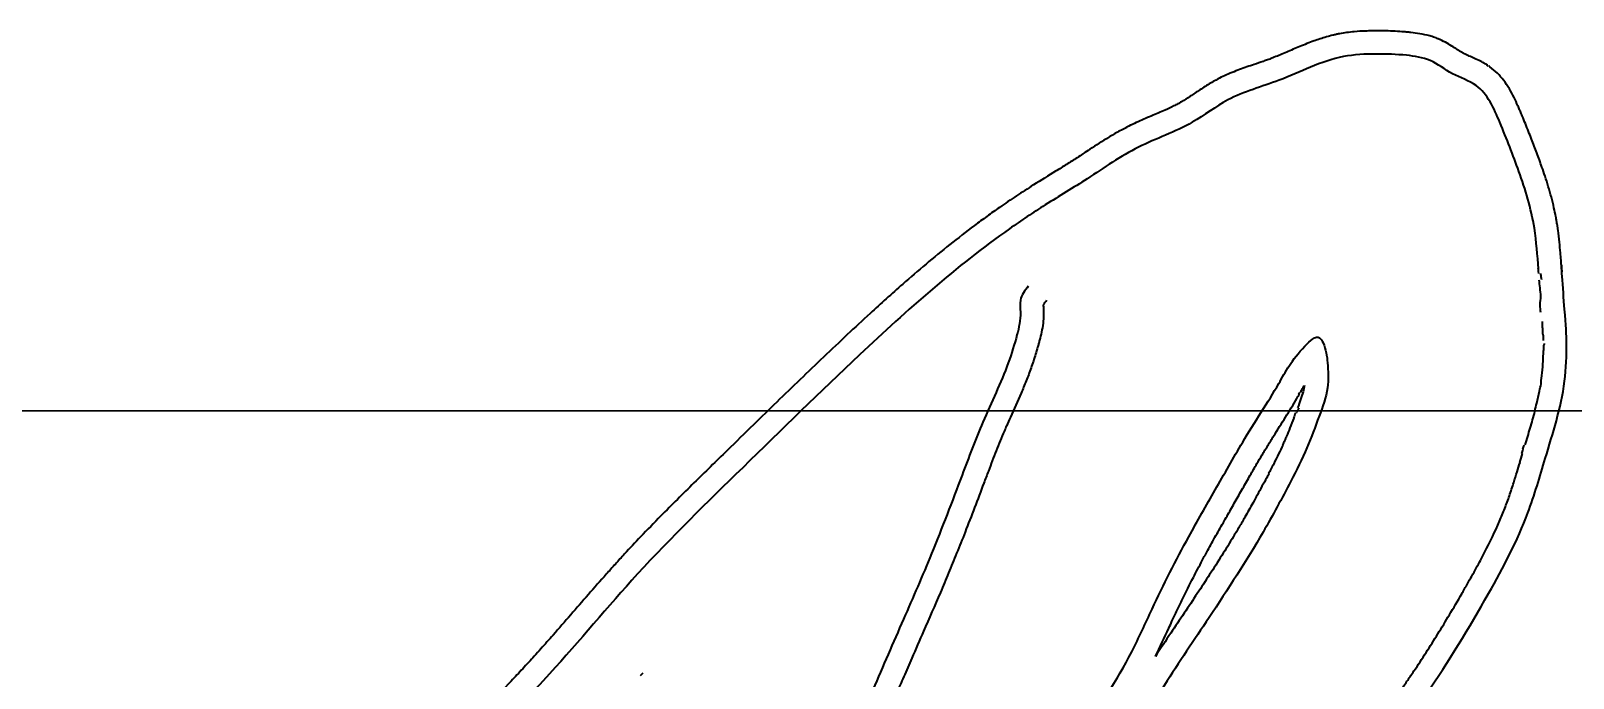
# Model space of a CAD drawing. Header units: millimetres. Extents: x 120281 to 1416367021, y -641565767 to 918373.
# Drawn here: x 1205093 to 1205743, y 870077 to 870350 of the extents above; entities that cross this region are included whole.
import ezdxf

# ---------------------------------------------------------------- set-up
doc = ezdxf.new("R2010")
doc.units = ezdxf.units.MM
doc.layers.add('0_Ном._пера__1', color=7, linetype='Continuous', lineweight=35)
doc.layers.add('размер', color=90, linetype='Continuous', lineweight=40)

msp = doc.modelspace()

# ---------------------------------------------------------------- linework, layer by layer
at = {"layer": '0_Ном._пера__1', "linetype": 'Continuous'}
for points, knots in [([(1205684.70507, 870346.77457), (1205683.99848, 870347.0242), (1205683.29849, 870347.24313), (1205682.60781, 870347.43688), (1205681.18879, 870347.83496), (1205679.81597, 870348.12775), (1205678.48911, 870348.35663), (1205677.16226, 870348.58551), (1205675.88735, 870348.75048), (1205674.67375, 870348.88368), (1205674.35002, 870348.91921), (1205674.08036, 870348.95055), (1205673.76499, 870348.98202), (1205673.44936, 870349.01352), (1205673.05395, 870349.0491), (1205672.73947, 870349.07772), (1205672.11067, 870349.13495), (1205671.51205, 870349.18303), (1205670.8877, 870349.22936), (1205669.63909, 870349.32203), (1205668.4028, 870349.39336), (1205667.17045, 870349.447), (1205665.80199, 870349.50657), (1205664.44288, 870349.54405), (1205663.09128, 870349.5634), (1205662.10978, 870349.57745), (1205661.13242, 870349.58204), (1205660.158, 870349.57864), (1205659.41086, 870349.57604), (1205658.65678, 870349.56867), (1205657.89359, 870349.55487), (1205657.13034, 870349.54106), (1205656.35083, 870349.52124), (1205655.57153, 870349.492), (1205654.01305, 870349.43353), (1205652.4321, 870349.33941), (1205650.81609, 870349.19165), (1205649.74554, 870349.09376), (1205648.65973, 870348.97226), (1205647.56755, 870348.82068), (1205646.57579, 870348.68305), (1205645.58334, 870348.5205), (1205644.57674, 870348.32879), (1205644.10472, 870348.2389), (1205643.61547, 870348.1461), (1205643.14934, 870348.04524), (1205642.68324, 870347.94439), (1205642.22137, 870347.83716), (1205641.76253, 870347.72655), (1205640.84504, 870347.50537), (1205639.96002, 870347.26353), (1205639.07111, 870347.00898), (1205637.29325, 870346.49986), (1205635.56809, 870345.93197), (1205633.89814, 870345.33194), (1205631.82317, 870344.58639), (1205629.82715, 870343.79124), (1205627.9039, 870342.99254), (1205625.98063, 870342.19384), (1205624.13046, 870341.39208), (1205622.33592, 870340.62331), (1205620.54137, 870339.85453), (1205618.80226, 870339.11881), (1205617.10206, 870338.44492), (1205616.74014, 870338.30146), (1205616.35526, 870338.15946), (1205615.9967, 870338.0218)], [0, 0, 0, 0, 1, 1, 1, 2, 2, 2, 3, 3, 3, 4, 4, 4, 5, 5, 5, 6, 6, 6, 7, 7, 7, 8, 8, 8, 9, 9, 9, 10, 10, 10, 11, 11, 11, 12, 12, 12, 13, 13, 13, 14, 14, 14, 15, 15, 15, 16, 16, 16, 17, 17, 17, 18, 18, 18, 19, 19, 19, 20, 20, 20, 21, 21, 21, 22, 22, 22, 22]), ([(1205686.73639, 870345.94212), (1205686.55887, 870346.02055), (1205686.37884, 870346.09792), (1205686.19996, 870346.17268), (1205686.02143, 870346.24729), (1205685.95817, 870346.29807), (1205685.7802, 870346.36851), (1205685.42425, 870346.50939), (1205685.12111, 870346.6475), (1205684.76796, 870346.77231)], [0, 0, 0, 0, 1, 1, 1, 2, 2, 2, 3, 3, 3, 3]), ([(1205696.93185, 870340), (1205696.84544, 870340.04429), (1205696.76161, 870340.08799), (1205696.68039, 870340.13111), (1205696.51829, 870340.21716), (1205696.45324, 870340.30378), (1205696.27924, 870340.40271), (1205696.10536, 870340.50156), (1205695.95297, 870340.6044), (1205695.76604, 870340.71641), (1205695.39214, 870340.94047), (1205694.99747, 870341.18952), (1205694.56947, 870341.46268), (1205693.93398, 870341.86826), (1205693.23356, 870342.32534), (1205692.46567, 870342.81588), (1205691.69778, 870343.30642), (1205690.85891, 870343.83089), (1205689.92901, 870344.36132), (1205688.99909, 870344.89176), (1205687.97625, 870345.42852), (1205686.84679, 870345.9282)], [0, 0, 0, 0, 1, 1, 1, 2, 2, 2, 3, 3, 3, 4, 4, 4, 5, 5, 5, 6, 6, 6, 7, 7, 7, 7]), ([(1205728.42598, 870249.20345), (1205728.02012, 870254.94295), (1205727.61425, 870260.68245), (1205726.70775, 870266.34802), (1205726.04257, 870270.5054), (1205725.10783, 870274.62297), (1205723.96299, 870278.69015), (1205722.85335, 870282.63228), (1205721.54633, 870286.52706), (1205720.18728, 870290.34891), (1205717.72529, 870297.27237), (1205715.09253, 870303.95644), (1205712.13802, 870311.03867), (1205709.68646, 870316.91531), (1205707.01337, 870323.06609), (1205702.17228, 870326.53146), (1205699.24347, 870328.62796), (1205695.52116, 870329.74158), (1205692.20213, 870331.51135), (1205688.94985, 870333.24552), (1205686.0848, 870335.60971), (1205682.78709, 870337.04435), (1205679.703, 870338.38606), (1205676.2405, 870338.91475), (1205672.81695, 870339.25868), (1205668.54334, 870339.68801), (1205664.33044, 870339.82944), (1205660.07999, 870339.81179), (1205655.4501, 870339.79257), (1205650.77567, 870339.5846), (1205646.23721, 870338.70368), (1205641.48635, 870337.78154), (1205636.8845, 870336.12199), (1205632.39002, 870334.27879), (1205627.93839, 870332.45317), (1205623.5921, 870330.44739), (1205619.09795, 870328.7439), (1205611.87644, 870326.00662), (1205604.27316, 870324.04986), (1205597.5011, 870320.44534), (1205592.3303, 870317.69311), (1205587.6441, 870313.98022), (1205582.54807, 870311.03867), (1205575.32978, 870306.87212), (1205567.28922, 870304.25314), (1205559.84097, 870300.52578), (1205552.29429, 870296.74916), (1205545.35568, 870291.83468), (1205538.24412, 870287.24544), (1205532.38309, 870283.46319), (1205526.40457, 870279.90185), (1205520.51988, 870276.17944), (1205515.41664, 870272.95134), (1205510.38398, 870269.6021), (1205505.44351, 870266.12715), (1205482.94783, 870250.30452), (1205462.36397, 870231.87556), (1205442.30948, 870213.00769), (1205425.65654, 870197.34009), (1205409.36861, 870181.36985), (1205393.01825, 870165.42123), (1205377.97874, 870150.75127), (1205362.88641, 870136.0996), (1205348.71429, 870120.60221), (1205336.10266, 870106.81124), (1205324.21976, 870092.35054), (1205311.60929, 870078.55064), (1205304.08743, 870070.31931), (1205296.30668, 870062.32308), (1205288.81845, 870054.06461), (1205280.91476, 870045.34794), (1205273.33697, 870036.33912), (1205265.55628, 870027.50393), (1205257.85595, 870018.76), (1205249.95689, 870010.18613), (1205242.84912, 870000.94514), (1205237.52746, 869994.02631), (1205232.64937, 869986.73351), (1205228.42481, 869979.11895), (1205224.57076, 869972.17219), (1205221.26046, 869964.95764), (1205217.30016, 869958.00256), (1205211.97841, 869948.65651), (1205205.4827, 869939.779), (1205202.28559, 869929.66173), (1205200.81885, 869925.02023), (1205200.04759, 869920.11777), (1205199.50678, 869915.21283), (1205199.09779, 869911.5035), (1205198.82052, 869907.79276), (1205198.94651, 869904.09966), (1205199.07925, 869900.20876), (1205199.66042, 869896.33745), (1205200.06281, 869892.42955), (1205200.50521, 869888.13314), (1205200.73182, 869883.79254), (1205201.73098, 869879.64953), (1205202.58947, 869876.08978), (1205204.01521, 869872.67594), (1205205.06421, 869869.08944), (1205206.063, 869865.6746), (1205206.72343, 869862.10313), (1205208.40864, 869859.088), (1205209.86564, 869856.48118), (1205212.0875, 869854.29038), (1205213.96388, 869851.86381), (1205216.59772, 869848.45769), (1205218.54329, 869844.5874), (1205221.19553, 869841.3055), (1205224.29633, 869837.46855), (1205228.36452, 869834.43569), (1205232.31891, 869831.3023), (1205236.31659, 869828.13462), (1205240.19776, 869824.86416), (1205244.55448, 869822.41094), (1205248.5727, 869820.14833), (1205252.9969, 869818.58084), (1205257.34946, 869816.85338), (1205262.34621, 869814.87024), (1205267.24764, 869812.67631), (1205272.36669, 869811.29779), (1205279.18076, 869809.4628), (1205286.37832, 869809.07263), (1205293.50214, 869808.51893), (1205299.27556, 869808.07019), (1205305.00109, 869807.51403), (1205310.7415, 869807.40709), (1205318.88224, 869807.25543), (1205327.05226, 869808.00729), (1205335.21511, 869808.51897), (1205340.78651, 869808.86822), (1205346.35371, 869809.10564), (1205351.8988, 869809.62904), (1205358.42044, 869810.24461), (1205364.91066, 869811.25581), (1205371.3679, 869812.40778), (1205378.99638, 869813.76869), (1205386.57922, 869815.32603), (1205394.17196, 869816.85346), (1205407.00662, 869819.4354), (1205419.87032, 869821.93189), (1205432.5508, 869825.18973), (1205444.98771, 869828.38501), (1205457.24906, 869832.31263), (1205469.25943, 869836.85981), (1205480.52967, 869841.12677), (1205491.57897, 869845.93932), (1205502.62834, 869850.75182)], [0, 0, 0, 0, 1, 1, 1, 2, 2, 2, 3, 3, 3, 4, 4, 4, 5, 5, 5, 6, 6, 6, 7, 7, 7, 8, 8, 8, 9, 9, 9, 10, 10, 10, 11, 11, 11, 12, 12, 12, 13, 13, 13, 14, 14, 14, 15, 15, 15, 16, 16, 16, 17, 17, 17, 18, 18, 18, 19, 19, 19, 20, 20, 20, 21, 21, 21, 22, 22, 22, 23, 23, 23, 24, 24, 24, 25, 25, 25, 26, 26, 26, 27, 27, 27, 28, 28, 28, 29, 29, 29, 30, 30, 30, 31, 31, 31, 32, 32, 32, 33, 33, 33, 34, 34, 34, 35, 35, 35, 36, 36, 36, 37, 37, 37, 38, 38, 38, 39, 39, 39, 40, 40, 40, 41, 41, 41, 42, 42, 42, 43, 43, 43, 44, 44, 44, 45, 45, 45, 46, 46, 46, 47, 47, 47, 48, 48, 48, 49, 49, 49, 49]), ([(1205616.10051, 870338.022), (1205615.80857, 870337.90978), (1205615.51837, 870337.79985), (1205615.2242, 870337.69001), (1205614.92987, 870337.58012), (1205614.5547, 870337.48078), (1205614.25487, 870337.37181), (1205613.65488, 870337.15377), (1205613.03203, 870336.9286), (1205612.41126, 870336.71206), (1205611.16972, 870336.27896), (1205609.89575, 870335.84615), (1205608.58116, 870335.40081), (1205606.61499, 870334.73473), (1205604.57689, 870334.04111), (1205602.48584, 870333.2673), (1205600.3948, 870332.49348), (1205598.25197, 870331.63911), (1205596.0884, 870330.64018), (1205595.19545, 870330.2279), (1205594.29089, 870329.79138), (1205593.39388, 870329.3248)], [0, 0, 0, 0, 1, 1, 1, 2, 2, 2, 3, 3, 3, 4, 4, 4, 5, 5, 5, 6, 6, 6, 7, 7, 7, 7]), ([(1205706.99676, 870335.06847), (1205706.66118, 870335.28873), (1205706.32848, 870335.49643), (1205705.99984, 870335.69314), (1205705.34256, 870336.08654), (1205704.69522, 870336.43594), (1205704.07694, 870336.75346), (1205703.16591, 870337.22133), (1205702.30216, 870337.6208), (1205701.50053, 870337.9797), (1205700.69887, 870338.33862), (1205699.95448, 870338.65737), (1205699.28254, 870338.95329), (1205698.61061, 870339.2492), (1205698.01053, 870339.52221), (1205697.48688, 870339.77826), (1205697.33896, 870339.85059), (1205697.24232, 870339.9215), (1205697.10712, 870339.99111)], [0, 0, 0, 0, 1, 1, 1, 2, 2, 2, 3, 3, 3, 4, 4, 4, 5, 5, 5, 6, 6, 6, 6]), ([(1205721.58064, 870313.74956), (1205721.44566, 870314.07468), (1205721.31008, 870314.40044), (1205721.17389, 870314.72689), (1205720.95409, 870315.25375), (1205720.73578, 870315.79111), (1205720.50274, 870316.34064), (1205720.26969, 870316.89016), (1205720.02903, 870317.45062), (1205719.77894, 870318.01957), (1205719.27876, 870319.15747), (1205718.7425, 870320.32998), (1205718.1484, 870321.52247), (1205717.5543, 870322.71496), (1205716.90346, 870323.92762), (1205716.17031, 870325.1442), (1205715.43716, 870326.36078), (1205714.62133, 870327.58194), (1205713.69042, 870328.78286), (1205712.92147, 870329.77486), (1205712.07367, 870330.75305), (1205711.12972, 870331.69383), (1205710.18576, 870332.63462), (1205709.14467, 870333.53792), (1205708.00024, 870334.36933), (1205707.83184, 870334.49167), (1205707.65784, 870334.61359), (1205707.48888, 870334.73021)], [0, 0, 0, 0, 1, 1, 1, 2, 2, 2, 3, 3, 3, 4, 4, 4, 5, 5, 5, 6, 6, 6, 7, 7, 7, 8, 8, 8, 9, 9, 9, 9]), ([(1205593.51923, 870329.3262), (1205593.19035, 870329.155), (1205592.86038, 870328.97918), (1205592.5358, 870328.80228), (1205591.78535, 870328.3933), (1205590.95576, 870327.97374), (1205590.24805, 870327.55302), (1205588.65723, 870326.60731), (1205587.14942, 870325.64529), (1205585.73556, 870324.71), (1205584.32173, 870323.77473), (1205582.98578, 870322.86682), (1205581.70392, 870322.02192), (1205580.42207, 870321.17701), (1205579.19719, 870320.39526), (1205578.01845, 870319.70239)], [0, 0, 0, 0, 1, 1, 1, 2, 2, 2, 3, 3, 3, 4, 4, 4, 5, 5, 5, 5]), ([(1205577.28768, 870319.22724), (1205577.01836, 870319.0752), (1205576.74579, 870318.92448), (1205576.47002, 870318.77495), (1205575.91806, 870318.47566), (1205575.27344, 870318.19367), (1205574.69612, 870317.90303), (1205573.54145, 870317.32171), (1205572.34036, 870316.75633), (1205571.09236, 870316.19379), (1205569.21954, 870315.3496), (1205567.25283, 870314.5155), (1205565.20751, 870313.64765), (1205563.16219, 870312.77979), (1205561.04231, 870311.87814), (1205558.87728, 870310.88679), (1205557.85245, 870310.41752), (1205556.81052, 870309.9284), (1205555.76878, 870309.41182), (1205555.4014, 870309.22964), (1205555.00956, 870309.05916), (1205554.64508, 870308.87251)], [0, 0, 0, 0, 1, 1, 1, 2, 2, 2, 3, 3, 3, 4, 4, 4, 5, 5, 5, 6, 6, 6, 7, 7, 7, 7]), ([(1205554.91854, 870308.85512), (1205554.55477, 870308.66843), (1205554.19331, 870308.47999), (1205553.83407, 870308.28994), (1205553.11471, 870307.90939), (1205552.19014, 870307.52389), (1205551.48774, 870307.13232), (1205550.0827, 870306.34904), (1205548.6796, 870305.54726), (1205547.33559, 870304.73313), (1205544.57238, 870303.05931), (1205541.92602, 870301.34099), (1205539.35675, 870299.65266), (1205538.38481, 870299.01398), (1205537.41459, 870298.37958), (1205536.46259, 870297.75298), (1205535.61882, 870297.19762), (1205534.79635, 870296.64828), (1205533.9655, 870296.10764), (1205533.2219, 870295.62377), (1205532.47909, 870295.14809), (1205531.73443, 870294.67256), (1205530.98987, 870294.1971), (1205530.26224, 870293.72338), (1205529.50896, 870293.24976), (1205528.00217, 870292.30239), (1205526.45708, 870291.35738), (1205524.92033, 870290.40812), (1205521.84684, 870288.50961), (1205518.72116, 870286.59411), (1205515.57291, 870284.60615), (1205514.36944, 870283.84623), (1205513.16296, 870283.07877), (1205511.96566, 870282.30459), (1205510.76835, 870281.5304), (1205509.57487, 870280.74894), (1205508.38527, 870279.96094), (1205506.00611, 870278.38499), (1205503.64662, 870276.78124), (1205501.3015, 870275.14913), (1205499.50852, 870273.9013), (1205497.7299, 870272.63663), (1205495.96159, 870271.35851), (1205494.19329, 870270.08038), (1205492.43565, 870268.78838), (1205490.69209, 870267.48298), (1205487.20493, 870264.87215), (1205483.76482, 870262.20891), (1205480.36844, 870259.50189), (1205473.57569, 870254.08787), (1205466.95419, 870248.49865), (1205460.45914, 870242.80138), (1205455.81035, 870238.72359), (1205451.22654, 870234.5904), (1205446.69218, 870230.42596), (1205443.47296, 870227.46937), (1205440.27885, 870224.49703), (1205437.10384, 870221.51748), (1205433.75805, 870218.37766), (1205430.43068, 870215.229), (1205427.11715, 870212.07179), (1205423.80363, 870208.91459), (1205420.50399, 870205.74958), (1205417.21472, 870202.57932), (1205410.6362, 870196.23883), (1205404.10013, 870189.8774), (1205397.57775, 870183.51592), (1205393.8709, 870179.90051), (1205390.1682, 870176.28512), (1205386.4657, 870172.6734), (1205381.80939, 870168.13126), (1205377.13535, 870163.57918), (1205372.46991, 870158.98944), (1205367.80446, 870154.3997), (1205363.14837, 870149.77289), (1205358.53174, 870145.08261), (1205355.66344, 870142.16855), (1205352.81083, 870139.22999), (1205349.98, 870136.26048), (1205347.71657, 870133.88618), (1205345.46795, 870131.49184), (1205343.2368, 870129.0747), (1205341.93351, 870127.66278), (1205340.6531, 870126.24102), (1205339.36605, 870124.81751), (1205338.07899, 870123.39398), (1205336.79117, 870121.96832), (1205335.52063, 870120.53912), (1205332.97952, 870117.68067), (1205330.45837, 870114.81362), (1205327.96478, 870111.94945), (1205322.97762, 870106.22112), (1205318.06244, 870100.50386), (1205313.12021, 870094.88511), (1205311.38765, 870092.91539), (1205309.65119, 870090.9577), (1205307.9085, 870089.01577), (1205306.98573, 870087.9875), (1205306.02506, 870086.96626), (1205305.09766, 870085.9474)], [0, 0, 0, 0, 1, 1, 1, 2, 2, 2, 3, 3, 3, 4, 4, 4, 5, 5, 5, 6, 6, 6, 7, 7, 7, 8, 8, 8, 9, 9, 9, 10, 10, 10, 11, 11, 11, 12, 12, 12, 13, 13, 13, 14, 14, 14, 15, 15, 15, 16, 16, 16, 17, 17, 17, 18, 18, 18, 19, 19, 19, 20, 20, 20, 21, 21, 21, 22, 22, 22, 23, 23, 23, 24, 24, 24, 25, 25, 25, 26, 26, 26, 27, 27, 27, 28, 28, 28, 29, 29, 29, 30, 30, 30, 31, 31, 31, 32, 32, 32, 33, 33, 33, 33]), ([(1205738.16803, 870249.89237), (1205738.02527, 870251.91117), (1205737.88021, 870253.9652), (1205737.70991, 870256.0513), (1205737.58952, 870257.52603), (1205737.45646, 870259.01679), (1205737.30193, 870260.52243), (1205737.13459, 870262.15292), (1205736.94207, 870263.80088), (1205736.71244, 870265.46452), (1205736.61581, 870266.16461), (1205736.5126, 870266.86746), (1205736.40188, 870267.57292), (1205736.30508, 870268.18972), (1205736.20267, 870268.80706), (1205736.09527, 870269.42185), (1205735.98787, 870270.03664), (1205735.87527, 870270.6498), (1205735.75781, 870271.2613), (1205735.5229, 870272.48429), (1205735.26834, 870273.70064), (1205734.99548, 870274.91017), (1205734.65548, 870276.41731), (1205734.28717, 870277.91387), (1205733.89336, 870279.39958), (1205733.48937, 870280.92368), (1205733.05752, 870282.43766), (1205732.607, 870283.92937), (1205732.15649, 870285.42108), (1205731.68714, 870286.89303), (1205731.20635, 870288.34473), (1205730.77854, 870289.63649), (1205730.34166, 870290.91222), (1205729.90082, 870292.17137), (1205729.55068, 870293.17147), (1205729.1988, 870294.15955), (1205728.84334, 870295.1446), (1205728.48789, 870296.12966), (1205728.12901, 870297.11044), (1205727.7663, 870298.08854), (1205727.04088, 870300.04474), (1205726.30035, 870301.99015), (1205725.54188, 870303.93751), (1205725.1206, 870305.01916), (1205724.69369, 870306.10141), (1205724.26089, 870307.1865), (1205723.39528, 870309.35666), (1205722.50583, 870311.53812), (1205721.58831, 870313.74912)], [0, 0, 0, 0, 1, 1, 1, 2, 2, 2, 3, 3, 3, 4, 4, 4, 5, 5, 5, 6, 6, 6, 7, 7, 7, 8, 8, 8, 9, 9, 9, 10, 10, 10, 11, 11, 11, 12, 12, 12, 13, 13, 13, 14, 14, 14, 15, 15, 15, 16, 16, 16, 16]), ([(1205480.02703, 869934.14395), (1205479.08301, 869928.54314), (1205478.13899, 869922.94234), (1205476.91644, 869917.38378), (1205475.77791, 869912.20722), (1205474.3978, 869907.06731), (1205473.47117, 869901.88722), (1205472.88112, 869898.58877), (1205472.47494, 869895.27403), (1205472.32127, 869891.84438), (1205472.15838, 869888.20884), (1205472.27922, 869884.44418), (1205473.75754, 869881.22577), (1205474.58145, 869879.43206), (1205475.82701, 869877.80802), (1205477.20282, 869876.34782), (1205478.75222, 869874.70337), (1205480.46681, 869873.2667), (1205482.37073, 869872.04375), (1205484.48489, 869870.68574), (1205486.83252, 869869.59124), (1205489.26569, 869869.17436), (1205492.26577, 869868.66035), (1205495.3959, 869869.17649), (1205498.45602, 869869.74824), (1205501.30402, 869870.28035), (1205504.09138, 869870.86062), (1205506.78724, 869871.75681), (1205512.41119, 869873.62638), (1205517.63693, 869876.8708), (1205522.29539, 869880.6519), (1205526.27125, 869883.87894), (1205529.83389, 869887.4969), (1205533.78112, 869890.69663), (1205538.65388, 869894.64661), (1205544.11272, 869897.95924), (1205548.71652, 869902.17416), (1205554.08982, 869907.09359), (1205558.29835, 869913.24216), (1205563.07918, 869918.81847), (1205567.05274, 869923.45319), (1205571.42164, 869927.6926), (1205575.7148, 869932.01764), (1205581.20525, 869937.54887), (1205586.57182, 869943.22016), (1205591.51372, 869949.23583), (1205596.17267, 869954.90707), (1205600.45418, 869960.88439), (1205604.93355, 869966.70698), (1205614.7636, 869979.48475), (1205625.54647, 869991.51736), (1205635.26255, 870004.35631), (1205643.48129, 870015.21664), (1205650.93671, 870026.65391), (1205658.6966, 870037.87146), (1205666.14285, 870048.63562), (1205673.86945, 870059.19745), (1205681.21425, 870070.01045), (1205690.54254, 870083.74353), (1205699.25496, 870097.88175), (1205707.44593, 870112.3886), (1205713.65646, 870123.38794), (1205719.56722, 870134.5992), (1205723.98943, 870146.36437), (1205726.81034, 870153.86935), (1205729.02554, 870161.59973), (1205731.34257, 870169.32133), (1205732.93134, 870174.61596), (1205734.56801, 870179.90646), (1205735.99505, 870185.18222), (1205737.46878, 870190.63063), (1205738.71887, 870196.06332), (1205739.45345, 870201.89827), (1205740.12615, 870207.24167), (1205740.36651, 870212.92242), (1205740.32143, 870217.5062), (1205740.27896, 870221.82362), (1205739.98301, 870225.16786), (1205739.45319, 870232.20425), (1205738.81503, 870240.67964), (1205737.8375, 870254.51174), (1205738.16808, 870249.89234), (1205738.2024, 870249.41273), (1205738.21303, 870248.73046), (1205738.26135, 870248.05194)], [0, 0, 0, 0, 1, 1, 1, 2, 2, 2, 3, 3, 3, 4, 4, 4, 5, 5, 5, 6, 6, 6, 7, 7, 7, 8, 8, 8, 9, 9, 9, 10, 10, 10, 11, 11, 11, 12, 12, 12, 13, 13, 13, 14, 14, 14, 15, 15, 15, 16, 16, 16, 17, 17, 17, 18, 18, 18, 19, 19, 19, 20, 20, 20, 21, 21, 21, 22, 22, 22, 23, 23, 23, 24, 24, 24, 25, 25, 25, 26, 26, 26, 27, 27, 27, 28, 28, 28, 28]), ([(1205729.41647, 870230.78422), (1205729.33797, 870231.80845), (1205729.25364, 870232.92247), (1205729.16654, 870234.08413), (1205729.07946, 870235.24566), (1205729.5778, 870236.44091), (1205729.48945, 870237.65019), (1205729.31275, 870240.06871), (1205728.92559, 870242.48043), (1205728.77761, 870244.53959)], [0, 0, 0, 0, 1, 1, 1, 2, 2, 2, 3, 3, 3, 3]), ([(1205513.41346, 870241.94882), (1205511.96912, 870240.07613), (1205510.52479, 870238.20344), (1205510.10476, 870236.07225), (1205509.78448, 870234.44724), (1205510.05972, 870232.67194), (1205510.10476, 870230.93001), (1205510.18938, 870227.65673), (1205509.46112, 870224.50128), (1205508.63325, 870221.37987), (1205507.57838, 870217.40259), (1205506.36179, 870213.48057), (1205504.95887, 870209.62861), (1205501.86465, 870201.13288), (1205497.86402, 870192.97795), (1205494.29702, 870184.65365), (1205491.13433, 870177.27288), (1205488.31253, 870169.75895), (1205485.47676, 870162.24981), (1205481.29926, 870151.18774), (1205477.09144, 870140.13605), (1205472.61205, 870129.19526), (1205468.81669, 870119.92521), (1205464.82638, 870110.73478), (1205460.80912, 870101.55668), (1205456.47638, 870091.65785), (1205452.1123, 870081.77336), (1205447.94, 870071.80759), (1205444.71759, 870064.1107), (1205441.60958, 870056.36533), (1205438.38398, 870048.66941), (1205435.18341, 870041.03321), (1205431.86708, 870033.44571), (1205428.45789, 870025.89934), (1205423.18463, 870014.22677), (1205417.68921, 870002.6526), (1205411.89237, 869991.23265), (1205408.17463, 869983.90861), (1205404.33291, 869976.648), (1205400.86483, 869969.19692), (1205398.9221, 869965.02301), (1205397.09663, 869960.78933), (1205394.9832, 869956.70944), (1205391.29861, 869949.59648), (1205386.73877, 869942.95098), (1205382.48855, 869936.14238), (1205378.50452, 869929.76021), (1205374.79256, 869923.23473), (1205371.09096, 869916.67588), (1205368.11346, 869911.40004), (1205365.14266, 869906.10261), (1205361.53493, 869901.25105), (1205358.44309, 869897.09325), (1205354.88352, 869893.26292), (1205351.94377, 869889.01086), (1205349.04945, 869884.82453), (1205346.75593, 869880.2294), (1205344.22485, 869875.78905), (1205341.63031, 869871.23737), (1205338.78602, 869866.84833), (1205335.77021, 869862.56723), (1205332.35216, 869857.71512), (1205328.7136, 869853.00169), (1205324.74255, 869848.61108), (1205322.17922, 869845.77694), (1205319.47727, 869843.07732), (1205315.91785, 869841.26586), (1205313.14581, 869839.85511), (1205309.85217, 869838.98317), (1205307.09602, 869839.79731)], [0, 0, 0, 0, 1, 1, 1, 2, 2, 2, 3, 3, 3, 4, 4, 4, 5, 5, 5, 6, 6, 6, 7, 7, 7, 8, 8, 8, 9, 9, 9, 10, 10, 10, 11, 11, 11, 12, 12, 12, 13, 13, 13, 14, 14, 14, 15, 15, 15, 16, 16, 16, 17, 17, 17, 18, 18, 18, 19, 19, 19, 20, 20, 20, 21, 21, 21, 22, 22, 22, 23, 23, 23, 23]), ([(1205519.72266, 870234.03761), (1205519.72561, 870233.94536), (1205519.73021, 870233.83681), (1205519.73656, 870233.7127), (1205519.74924, 870233.46446), (1205519.76926, 870233.15423), (1205519.79204, 870232.7853), (1205519.81483, 870232.41638), (1205519.84041, 870231.98871), (1205519.85798, 870231.50179), (1205519.86539, 870231.29631), (1205519.8707, 870231.07714), (1205519.87394, 870230.86225), (1205519.88, 870230.45969), (1205519.8784, 870230.06193), (1205519.86897, 870229.66933), (1205519.85011, 870228.88415), (1205519.80204, 870228.11975), (1205519.73205, 870227.37779), (1205519.60247, 870226.00417), (1205519.39829, 870224.70794), (1205519.16061, 870223.48824), (1205518.92293, 870222.26853), (1205518.65176, 870221.12468), (1205518.3789, 870220.05108), (1205518.30041, 870219.74223), (1205518.22224, 870219.43916), (1205518.14399, 870219.14184), (1205518.07871, 870218.89378), (1205518.01269, 870218.64996), (1205517.94688, 870218.40491), (1205517.88107, 870218.15986), (1205517.81571, 870217.91486), (1205517.74871, 870217.67005), (1205517.6147, 870217.18043), (1205517.47767, 870216.69133), (1205517.33874, 870216.20273), (1205517.06088, 870215.22554), (1205516.77323, 870214.25044), (1205516.4752, 870213.27767), (1205515.87914, 870211.33211), (1205515.24198, 870209.39583), (1205514.56075, 870207.4707), (1205514.23768, 870206.55772), (1205513.90408, 870205.64638), (1205513.5639, 870204.74498), (1205513.22373, 870203.84359), (1205512.87648, 870202.9503), (1205512.52389, 870202.06452), (1205511.81871, 870200.29296), (1205511.09202, 870198.55144), (1205510.35572, 870196.83534), (1205508.87805, 870193.39133), (1205507.36264, 870190.04919), (1205505.89822, 870186.77451), (1205505.32484, 870185.49234), (1205504.75913, 870184.22057), (1205504.206, 870182.9574), (1205503.90356, 870182.26671), (1205503.60484, 870181.5786), (1205503.31066, 870180.89277), (1205502.72231, 870179.52112), (1205502.14471, 870178.141), (1205501.57445, 870176.75095), (1205501.00418, 870175.3609), (1205500.44166, 870173.96167), (1205499.88448, 870172.55417), (1205498.77011, 870169.73917), (1205497.6772, 870166.89105), (1205496.58637, 870164.01737), (1205495.9421, 870162.32011), (1205495.2986, 870160.61393), (1205494.65156, 870158.90047), (1205493.35748, 870155.47354), (1205492.05771, 870152.04023), (1205490.7457, 870148.60489), (1205489.4337, 870145.16955), (1205488.10923, 870141.73173), (1205486.76497, 870138.29448), (1205485.59563, 870135.30449), (1205484.41138, 870132.31492), (1205483.20725, 870129.3278), (1205482.09144, 870126.55976), (1205480.95673, 870123.79244), (1205479.80931, 870121.03877), (1205478.6619, 870118.28511), (1205477.50166, 870115.54219), (1205476.33308, 870112.80826), (1205473.9959, 870107.34038), (1205471.62517, 870101.90826), (1205469.25591, 870096.4984), (1205467.58821, 870092.69046), (1205465.92147, 870088.89398), (1205464.26834, 870085.10356), (1205463.13638, 870082.50812), (1205462.0107, 870079.91553), (1205460.89547, 870077.32407), (1205459.90293, 870075.01772), (1205458.91858, 870072.71228), (1205457.94525, 870070.40653), (1205457.31837, 870068.9215), (1205456.69568, 870067.43767), (1205456.07615, 870065.94764), (1205455.45663, 870064.45761), (1205454.84115, 870062.96262), (1205454.22413, 870061.4634), (1205452.9901, 870058.46494), (1205451.75708, 870055.44946), (1205450.51243, 870052.42291), (1205449.64578, 870050.31553), (1205448.77229, 870048.20279), (1205447.88902, 870046.08663), (1205447.32846, 870044.74365), (1205446.76279, 870043.39978), (1205446.19479, 870042.05849), (1205445.62678, 870040.7172), (1205445.05424, 870039.37747), (1205444.47967, 870038.03959), (1205443.33053, 870035.36384), (1205442.17141, 870032.69479), (1205440.99757, 870030.03216), (1205439.55404, 870026.75781), (1205438.09335, 870023.4939), (1205436.61514, 870020.23726), (1205435.13693, 870016.98061), (1205433.63999, 870013.73007), (1205432.12364, 870010.48686), (1205429.09093, 870004.00044), (1205425.9788, 869997.54325), (1205422.7727, 869991.12502), (1205422.16454, 869989.90756), (1205421.55038, 869988.6912), (1205420.93537, 869987.47661)], [0, 0, 0, 0, 1, 1, 1, 2, 2, 2, 3, 3, 3, 4, 4, 4, 5, 5, 5, 6, 6, 6, 7, 7, 7, 8, 8, 8, 9, 9, 9, 10, 10, 10, 11, 11, 11, 12, 12, 12, 13, 13, 13, 14, 14, 14, 15, 15, 15, 16, 16, 16, 17, 17, 17, 18, 18, 18, 19, 19, 19, 20, 20, 20, 21, 21, 21, 22, 22, 22, 23, 23, 23, 24, 24, 24, 25, 25, 25, 26, 26, 26, 27, 27, 27, 28, 28, 28, 29, 29, 29, 30, 30, 30, 31, 31, 31, 32, 32, 32, 33, 33, 33, 34, 34, 34, 35, 35, 35, 36, 36, 36, 37, 37, 37, 38, 38, 38, 39, 39, 39, 40, 40, 40, 41, 41, 41, 42, 42, 42, 43, 43, 43, 44, 44, 44, 44]), ([(1205521.14693, 870235.98431), (1205521.00768, 870235.80375), (1205520.876, 870235.63299), (1205520.75279, 870235.47196), (1205520.50635, 870235.1499), (1205520.2939, 870234.86644), (1205520.12117, 870234.6256), (1205519.94843, 870234.38475), (1205519.81565, 870234.1866), (1205519.72451, 870234.04058)], [0, 0, 0, 0, 1, 1, 1, 2, 2, 2, 3, 3, 3, 3]), ([(1205730.37773, 870221.33366), (1205730.33635, 870222.13823), (1205730.28431, 870222.98428), (1205730.2209, 870223.91614), (1205730.15749, 870224.84795), (1205730.24288, 870225.85908), (1205730.15737, 870226.99931)], [0, 0, 0, 0, 1, 1, 1, 2, 2, 2, 2]), ([(1205499.26227, 869974.80732), (1205502.61049, 869981.32755), (1205505.9587, 869987.84777), (1205509.38222, 869994.3399), (1205512.51501, 870000.2807), (1205515.71085, 870006.19798), (1205518.39192, 870012.3415), (1205521.03167, 870018.39032), (1205523.17239, 870024.65847), (1205525.6834, 870030.77163), (1205528.76814, 870038.28158), (1205532.4117, 870045.55764), (1205536.40693, 870052.6318), (1205543.09105, 870064.46707), (1205550.75948, 870075.73722), (1205556.99928, 870087.77986), (1205560.05404, 870093.67546), (1205562.7664, 870099.7562), (1205565.58163, 870105.78147), (1205570.41334, 870116.12248), (1205575.54808, 870126.30008), (1205581.05012, 870136.31398), (1205584.69121, 870142.94087), (1205588.49316, 870149.49608), (1205592.20101, 870156.02966), (1205596.00507, 870162.73279), (1205599.7101, 870169.41316), (1205603.78366, 870176.17575), (1205608.86162, 870184.60578), (1205614.51228, 870193.16355), (1205618.96579, 870200.84679), (1205621.93341, 870205.96658), (1205624.36946, 870210.69804), (1205629.99771, 870216.68692), (1205632.06662, 870218.8884), (1205634.56708, 870221.25978), (1205636.20117, 870220.13206), (1205636.77646, 870219.73504), (1205637.24361, 870218.90432), (1205637.62784, 870218.08196), (1205638.9546, 870215.24223), (1205639.28419, 870212.5021), (1205639.53212, 870209.66824), (1205639.83628, 870206.19167), (1205640.01866, 870202.57405), (1205639.53173, 870199.08552), (1205638.9588, 870194.98084), (1205637.45867, 870191.05491), (1205635.99831, 870187.14548), (1205634.32554, 870182.66741), (1205632.70499, 870178.21101), (1205630.83928, 870173.84815), (1205628.79093, 870169.05822), (1205626.44712, 870164.38106), (1205624.05001, 870159.73721), (1205620.31271, 870152.49703), (1205616.44573, 870145.33784), (1205612.37042, 870138.298), (1205605.24319, 870125.9862), (1205597.47868, 870114.03946), (1205589.5752, 870102.19474), (1205583.26081, 870092.73155), (1205576.85774, 870083.33348), (1205570.80243, 870073.71233), (1205565.87293, 870065.87996), (1205561.17389, 870057.89976), (1205556.19743, 870050.09277), (1205554.14699, 870046.87607), (1205552.04947, 870043.68876), (1205549.77391, 870040.6238), (1205546.73783, 870036.53448), (1205543.385, 870032.66293), (1205540.61014, 870028.41381), (1205537.73756, 870024.01505), (1205535.48429, 870019.21166), (1205533.19067, 870014.45956), (1205530.86931, 870009.64998), (1205528.50649, 870004.89295), (1205526.20771, 870000.06922), (1205523.01097, 869993.36126), (1205519.93824, 869986.52432), (1205515.73087, 869980.44793), (1205513.47061, 869977.18361), (1205510.88265, 869974.13877), (1205508.29492, 869971.09395)], [0, 0, 0, 0, 1, 1, 1, 2, 2, 2, 3, 3, 3, 4, 4, 4, 5, 5, 5, 6, 6, 6, 7, 7, 7, 8, 8, 8, 9, 9, 9, 10, 10, 10, 11, 11, 11, 12, 12, 12, 13, 13, 13, 14, 14, 14, 15, 15, 15, 16, 16, 16, 17, 17, 17, 18, 18, 18, 19, 19, 19, 20, 20, 20, 21, 21, 21, 22, 22, 22, 23, 23, 23, 24, 24, 24, 25, 25, 25, 26, 26, 26, 27, 27, 27, 28, 28, 28, 28]), ([(1205730.68812, 870214.84795), (1205730.69734, 870215.43685), (1205730.70171, 870216.01176), (1205730.7016, 870216.56873), (1205730.70151, 870216.99076), (1205731.06347, 870217.39795), (1205731.05836, 870217.79821)], [0, 0, 0, 0, 1, 1, 1, 2, 2, 2, 2]), ([(1205729.77268, 870203.07409), (1205729.97105, 870204.64304), (1205730.13102, 870206.27376), (1205730.25362, 870207.90412), (1205730.37622, 870209.53447), (1205730.44246, 870211.1641), (1205730.49401, 870212.73192), (1205730.51775, 870213.45386), (1205730.50908, 870214.15972), (1205730.51908, 870214.84938)], [0, 0, 0, 0, 1, 1, 1, 2, 2, 2, 3, 3, 3, 3]), ([(1205628.15608, 870197.272), (1205628.4603, 870197.80302), (1205628.75501, 870198.31886), (1205629.04423, 870198.82127), (1205629.29492, 870199.25675), (1205629.55433, 870199.68215), (1205629.79953, 870200.0993)], [0, 0, 0, 0, 1, 1, 1, 2, 2, 2, 2]), ([(1205629.81879, 870200.09878), (1205629.68339, 870199.24576), (1205629.47663, 870198.32924), (1205629.20205, 870197.34432), (1205628.92746, 870196.35937), (1205628.56725, 870195.30733), (1205628.17384, 870194.1891)], [0, 0, 0, 0, 1, 1, 1, 2, 2, 2, 2]), ([(1205726.8746, 870189.15261), (1205727.18342, 870190.32981), (1205727.47687, 870191.49649), (1205727.75249, 870192.65814), (1205728.15556, 870194.35691), (1205728.58237, 870196.04233), (1205728.90261, 870197.73834), (1205729.09068, 870198.73439), (1205729.36336, 870199.72742), (1205729.51933, 870200.73339), (1205729.63934, 870201.50744), (1205729.60822, 870202.29768), (1205729.70755, 870203.08217)], [0, 0, 0, 0, 1, 1, 1, 2, 2, 2, 3, 3, 3, 4, 4, 4, 4]), ([(1205614.35553, 870174.749), (1205615.17103, 870176.07161), (1205615.99876, 870177.40085), (1205616.83154, 870178.73235), (1205618.49708, 870181.39532), (1205620.18044, 870184.0667), (1205621.82997, 870186.71691), (1205623.4795, 870189.3671), (1205625.092, 870191.99569), (1205626.61602, 870194.5825)], [0, 0, 0, 0, 1, 1, 1, 2, 2, 2, 3, 3, 3, 3]), ([(1205627.39799, 870190.62463), (1205627.26336, 870190.26267), (1205627.12885, 870189.90029), (1205626.99532, 870189.54017), (1205626.86179, 870189.18006), (1205626.44137, 870188.86211), (1205626.30892, 870188.50491)], [0, 0, 0, 0, 1, 1, 1, 2, 2, 2, 2]), ([(1205626.52737, 870194.57283), (1205626.73416, 870194.92401), (1205626.93931, 870195.27444), (1205627.14269, 870195.62409), (1205627.30471, 870195.90264), (1205627.52102, 870196.21838), (1205627.67852, 870196.49164)], [0, 0, 0, 0, 1, 1, 1, 2, 2, 2, 2]), ([(1205625.27, 870186.34871), (1205624.74367, 870184.94359), (1205624.2206, 870183.56304), (1205623.6919, 870182.20917), (1205623.21882, 870180.99774), (1205622.75731, 870179.80756), (1205622.26934, 870178.63986), (1205622.01124, 870178.02223), (1205621.6699, 870177.41614), (1205621.40226, 870176.80424)], [0, 0, 0, 0, 1, 1, 1, 2, 2, 2, 3, 3, 3, 3]), ([(1205722.85151, 870174.99042), (1205723.21372, 870176.19025), (1205723.57388, 870177.38275), (1205723.92903, 870178.56772), (1205724.63934, 870180.93766), (1205725.32941, 870183.2788), (1205725.97672, 870185.58626), (1205726.31253, 870186.78334), (1205726.64034, 870187.9729), (1205726.94938, 870189.15009)], [0, 0, 0, 0, 1, 1, 1, 2, 2, 2, 3, 3, 3, 3]), ([(1205566.96471, 870085.83061), (1205568.9671, 870089.83671), (1205570.80239, 870093.81572), (1205572.59821, 870097.70005), (1205573.05649, 870098.69131), (1205573.512, 870099.6765), (1205573.96689, 870100.65444), (1205574.33015, 870101.4354), (1205574.69469, 870102.21107), (1205575.05969, 870102.98685), (1205575.42469, 870103.76263), (1205575.78797, 870104.53726), (1205576.15642, 870105.31098), (1205576.89332, 870106.85842), (1205577.63925, 870108.40181), (1205578.3903, 870109.94102), (1205579.8924, 870113.01943), (1205581.42261, 870116.08144), (1205582.98397, 870119.1271), (1205584.21257, 870121.52368), (1205585.46003, 870123.91015), (1205586.72733, 870126.28657), (1205587.49856, 870127.73277), (1205588.27849, 870129.17515), (1205589.06458, 870130.6139), (1205589.63186, 870131.65217), (1205590.20199, 870132.68852), (1205590.77857, 870133.72646), (1205591.35516, 870134.76439), (1205591.93895, 870135.80295), (1205592.52386, 870136.84249), (1205593.69368, 870138.92156), (1205594.87569, 870141.00436), (1205596.0666, 870143.09204), (1205597.05287, 870144.82097), (1205598.04334, 870146.55338), (1205599.0338, 870148.29025), (1205599.5684, 870149.22772), (1205600.09684, 870150.16657), (1205600.63051, 870151.10683), (1205601.69787, 870152.98739), (1205602.75791, 870154.85736), (1205603.80863, 870156.71697), (1205604.85935, 870158.57659), (1205605.90787, 870160.42636), (1205606.96168, 870162.26917), (1205607.89602, 870163.90308), (1205608.83639, 870165.53134), (1205609.78812, 870167.15628), (1205610.50148, 870168.37422), (1205611.21677, 870169.59049), (1205611.94679, 870170.80565), (1205612.33929, 870171.459), (1205612.75415, 870172.11281), (1205613.15502, 870172.77018), (1205613.55587, 870173.42752), (1205613.96765, 870174.08562), (1205614.37549, 870174.74691)], [0, 0, 0, 0, 1, 1, 1, 2, 2, 2, 3, 3, 3, 4, 4, 4, 5, 5, 5, 6, 6, 6, 7, 7, 7, 8, 8, 8, 9, 9, 9, 10, 10, 10, 11, 11, 11, 12, 12, 12, 13, 13, 13, 14, 14, 14, 15, 15, 15, 16, 16, 16, 17, 17, 17, 18, 18, 18, 19, 19, 19, 19]), ([(1205620.67074, 870174.96099), (1205620.11239, 870173.7332), (1205619.53139, 870172.50115), (1205618.93207, 870171.26362), (1205618.26547, 870169.88717), (1205617.56277, 870168.50481), (1205616.85712, 870167.11303), (1205616.4592, 870166.32819), (1205616.05512, 870165.53628), (1205615.64801, 870164.74561), (1205615.33979, 870164.14699), (1205614.97391, 870163.55042), (1205614.66321, 870162.95187)], [0, 0, 0, 0, 1, 1, 1, 2, 2, 2, 3, 3, 3, 4, 4, 4, 4]), ([(1205716.21034, 870153.58759), (1205716.83887, 870155.39996), (1205717.44476, 870157.24179), (1205718.03791, 870159.10982), (1205718.51821, 870160.62246), (1205719.00194, 870162.1521), (1205719.47115, 870163.69715), (1205719.86408, 870164.99099), (1205720.28654, 870166.29321), (1205720.67905, 870167.60726)], [0, 0, 0, 0, 1, 1, 1, 2, 2, 2, 3, 3, 3, 3]), ([(1205614.84959, 870162.95149), (1205614.53932, 870162.35293), (1205614.22824, 870161.75518), (1205613.91629, 870161.15825), (1205613.29221, 870159.96404), (1205612.52304, 870158.77513), (1205611.891, 870157.58805), (1205610.62694, 870155.21393), (1205609.35486, 870152.85368), (1205608.05758, 870150.50861), (1205606.95013, 870148.5067), (1205605.83002, 870146.51592), (1205604.69447, 870144.53701), (1205603.91428, 870143.17739), (1205603.13119, 870141.82313), (1205602.33488, 870140.47126), (1205601.53858, 870139.11938), (1205600.72396, 870137.77087), (1205599.91173, 870136.42441), (1205598.28726, 870133.73145), (1205596.63668, 870131.04854), (1205594.95661, 870128.37296), (1205591.59647, 870123.02182), (1205588.13654, 870117.69966), (1205584.6199, 870112.38368), (1205582.78748, 870109.61366), (1205580.94016, 870106.84714), (1205579.08172, 870104.07218), (1205577.22327, 870101.2972), (1205575.35324, 870098.51399), (1205573.4856, 870095.71514), (1205571.30391, 870092.44566), (1205569.12613, 870089.15489), (1205566.96545, 870085.83066)], [0, 0, 0, 0, 1, 1, 1, 2, 2, 2, 3, 3, 3, 4, 4, 4, 5, 5, 5, 6, 6, 6, 7, 7, 7, 8, 8, 8, 9, 9, 9, 10, 10, 10, 11, 11, 11, 11]), ([(1205556.10929, 869925.67891), (1205556.68424, 869926.34145), (1205557.26243, 869926.99229), (1205557.84243, 869927.63271), (1205559.00236, 869928.91347), (1205560.15908, 869930.15261), (1205561.32282, 869931.36017), (1205562.45138, 869932.53124), (1205563.57614, 869933.6728), (1205564.68994, 869934.7932), (1205565.95871, 869936.06949), (1205567.21401, 869937.31844), (1205568.44093, 869938.55215), (1205568.91558, 869939.02942), (1205569.3855, 869939.50542), (1205569.85546, 869939.98204), (1205570.32537, 869940.45861), (1205570.7813, 869940.93558), (1205571.24719, 869941.413), (1205572.17898, 869942.36786), (1205573.11081, 869943.32435), (1205574.0244, 869944.28391), (1205575.85165, 869946.20307), (1205577.64396, 869948.13325), (1205579.38051, 869950.08264), (1205580.62008, 869951.47414), (1205581.8326, 869952.87534), (1205583.01587, 869954.28875), (1205583.559, 869954.93751), (1205584.09063, 869955.58687), (1205584.62445, 869956.24532), (1205585.1583, 869956.90381), (1205585.69516, 869957.56954), (1205586.22628, 869958.24284), (1205587.28851, 869959.58943), (1205588.34811, 869960.96518), (1205589.41025, 869962.36234), (1205590.39445, 869963.65699), (1205591.37992, 869964.97072), (1205592.37694, 869966.29836), (1205593.50596, 869967.80177), (1205594.64822, 869969.32314), (1205595.81189, 869970.85424), (1205596.28905, 869971.48207), (1205596.75685, 869972.11397), (1205597.24196, 869972.74423), (1205597.7271, 869973.37452), (1205598.22078, 869973.99969), (1205598.70877, 869974.62475), (1205599.68476, 869975.87487), (1205600.67294, 869977.1153), (1205601.65725, 869978.34688), (1205603.62583, 869980.81001), (1205605.60496, 869983.23899), (1205607.58439, 869985.64523), (1205611.71609, 869990.66784), (1205615.83914, 869995.59186), (1205619.82479, 870000.51514), (1205621.19118, 870002.20297), (1205622.5385, 870003.89069), (1205623.86795, 870005.58194), (1205624.81244, 870006.78347), (1205625.74505, 870007.98695), (1205626.66674, 870009.1934), (1205627.31452, 870010.04132), (1205627.96624, 870010.88982), (1205628.60496, 870011.74513), (1205629.24365, 870012.60039), (1205629.86641, 870013.46025), (1205630.49901, 870014.32536), (1205631.76424, 870016.05562), (1205633.0237, 870017.80561), (1205634.27112, 870019.57042), (1205636.76597, 870023.10004), (1205639.23547, 870026.69252), (1205641.71033, 870030.32184), (1205643.31558, 870032.6759), (1205644.92228, 870035.04546), (1205646.54365, 870037.42306), (1205647.87258, 870039.3718), (1205649.21251, 870041.32587), (1205650.56454, 870043.28129), (1205652.25052, 870045.71969), (1205653.94456, 870048.14127), (1205655.64079, 870050.54863), (1205657.33701, 870052.95601), (1205659.03496, 870055.35004), (1205660.72582, 870057.73587), (1205664.10755, 870062.50752), (1205667.46347, 870067.24641), (1205670.73548, 870071.99216), (1205671.61997, 870073.27502), (1205672.47706, 870074.55869), (1205673.34842, 870075.84381), (1205674.21984, 870077.12902), (1205675.11578, 870078.41709), (1205675.97665, 870079.70967), (1205677.69835, 870082.29481), (1205679.39048, 870084.89503), (1205681.07037, 870087.50975), (1205684.43015, 870092.73919), (1205687.70725, 870098.02732), (1205690.90761, 870103.37241), (1205692.66777, 870106.31217), (1205694.4057, 870109.26914), (1205696.12002, 870112.24306), (1205696.9264, 870113.64193), (1205697.70851, 870115.04532), (1205698.50493, 870116.4517), (1205699.12761, 870117.55128), (1205699.75631, 870118.65031), (1205700.36985, 870119.7501), (1205700.98341, 870120.84993), (1205701.6225, 870121.94978), (1205702.22386, 870123.04915), (1205703.42653, 870125.24779), (1205704.57681, 870127.44715), (1205705.71623, 870129.64772), (1205707.99511, 870134.04889), (1205710.13305, 870138.45825), (1205712.05175, 870142.89347), (1205712.82, 870144.66933), (1205713.55875, 870146.4487), (1205714.25398, 870148.23407), (1205714.59786, 870149.11717), (1205714.92505, 870149.99842), (1205715.25175, 870150.88953), (1205715.57848, 870151.78069), (1205715.92448, 870152.67915), (1205716.23892, 870153.58532)], [0, 0, 0, 0, 1, 1, 1, 2, 2, 2, 3, 3, 3, 4, 4, 4, 5, 5, 5, 6, 6, 6, 7, 7, 7, 8, 8, 8, 9, 9, 9, 10, 10, 10, 11, 11, 11, 12, 12, 12, 13, 13, 13, 14, 14, 14, 15, 15, 15, 16, 16, 16, 17, 17, 17, 18, 18, 18, 19, 19, 19, 20, 20, 20, 21, 21, 21, 22, 22, 22, 23, 23, 23, 24, 24, 24, 25, 25, 25, 26, 26, 26, 27, 27, 27, 28, 28, 28, 29, 29, 29, 30, 30, 30, 31, 31, 31, 32, 32, 32, 33, 33, 33, 34, 34, 34, 35, 35, 35, 36, 36, 36, 37, 37, 37, 38, 38, 38, 39, 39, 39, 40, 40, 40, 41, 41, 41, 42, 42, 42, 43, 43, 43, 43]), ([(1205305.17587, 870085.94979), (1205304.37613, 870085.07075), (1205303.57419, 870084.19535), (1205302.76704, 870083.31946), (1205301.95979, 870082.44346), (1205301.11005, 870081.5595), (1205300.29492, 870080.68379), (1205298.66459, 870078.93228), (1205297.02374, 870077.18342), (1205295.37018, 870075.42552), (1205292.06304, 870071.90967), (1205288.71163, 870068.37151), (1205285.37971, 870064.76864), (1205284.30643, 870063.60809), (1205283.21716, 870062.4402), (1205282.1477, 870061.26484), (1205281.45172, 870060.49995), (1205280.79663, 870059.7276), (1205280.10612, 870058.95926), (1205279.41549, 870058.19078), (1205278.63504, 870057.44168), (1205277.9502, 870056.67188)], [0, 0, 0, 0, 1, 1, 1, 2, 2, 2, 3, 3, 3, 4, 4, 4, 5, 5, 5, 6, 6, 6, 7, 7, 7, 7])]:
    msp.add_open_spline(points, degree=3, knots=knots, dxfattribs=at)
for points in [[(1205707.28142, 870334.72829), (1205707.11167, 870334.8449), (1205706.94246, 870334.95818), (1205706.77395, 870335.06831)], [(1205578.01132, 870319.69994), (1205577.7433, 870319.54236), (1205577.47867, 870319.38995), (1205577.2091, 870319.23793)], [(1205728.56063, 870247.31706), (1205728.48382, 870248.39025), (1205728.42501, 870249.216), (1205728.39156, 870249.68792)], [(1205729.5984, 870245.54142), (1205729.55336, 870246.18747), (1205729.51184, 870246.78574), (1205729.4748, 870247.32238)], [(1205729.82567, 870244.62824), (1205729.80023, 870244.97356), (1205729.77555, 870245.30866), (1205729.75175, 870245.63181)], [(1205730.5981, 870218.98423), (1205730.57732, 870219.7592), (1205730.54685, 870220.52254), (1205730.50584, 870221.3271)], [(1205627.3657, 870196.4789), (1205627.52224, 870196.75213), (1205627.67593, 870197.02146), (1205627.82725, 870197.28701)], [(1205628.19555, 870194.18894), (1205627.80229, 870193.0707), (1205627.35825, 870191.88692), (1205626.89045, 870190.63463)], [(1205626.02065, 870188.47762), (1205625.75443, 870187.76311), (1205625.49023, 870187.05442), (1205625.22685, 870186.35188)], [(1205621.4339, 870176.80254), (1205621.16634, 870176.19062), (1205620.89261, 870175.5778), (1205620.61322, 870174.9639)], [(1205720.62349, 870167.61048), (1205720.99544, 870168.85632), (1205721.36871, 870170.11074), (1205721.74633, 870171.37269)], [(1205721.49194, 870171.3726), (1205721.67245, 870171.97689), (1205721.85421, 870172.5834), (1205722.03558, 870173.18698)], [(1205721.8957, 870173.18906), (1205722.07662, 870173.79264), (1205722.25741, 870174.39439), (1205722.43769, 870174.99431)], [(1205349.90432, 870077.76356), (1205350.26566, 870078.11766), (1205350.65541, 870078.49064), (1205351.0825, 870078.87765)]]:
    msp.add_open_spline(points, degree=3, dxfattribs=at)
at = {"layer": 'размер', "color": 0, "lineweight": 30}
msp.add_line((1201029.66009, 870189.35393), (1207534.10289, 870189.35393), dxfattribs=at)

doc.saveas('drawing.dxf')
